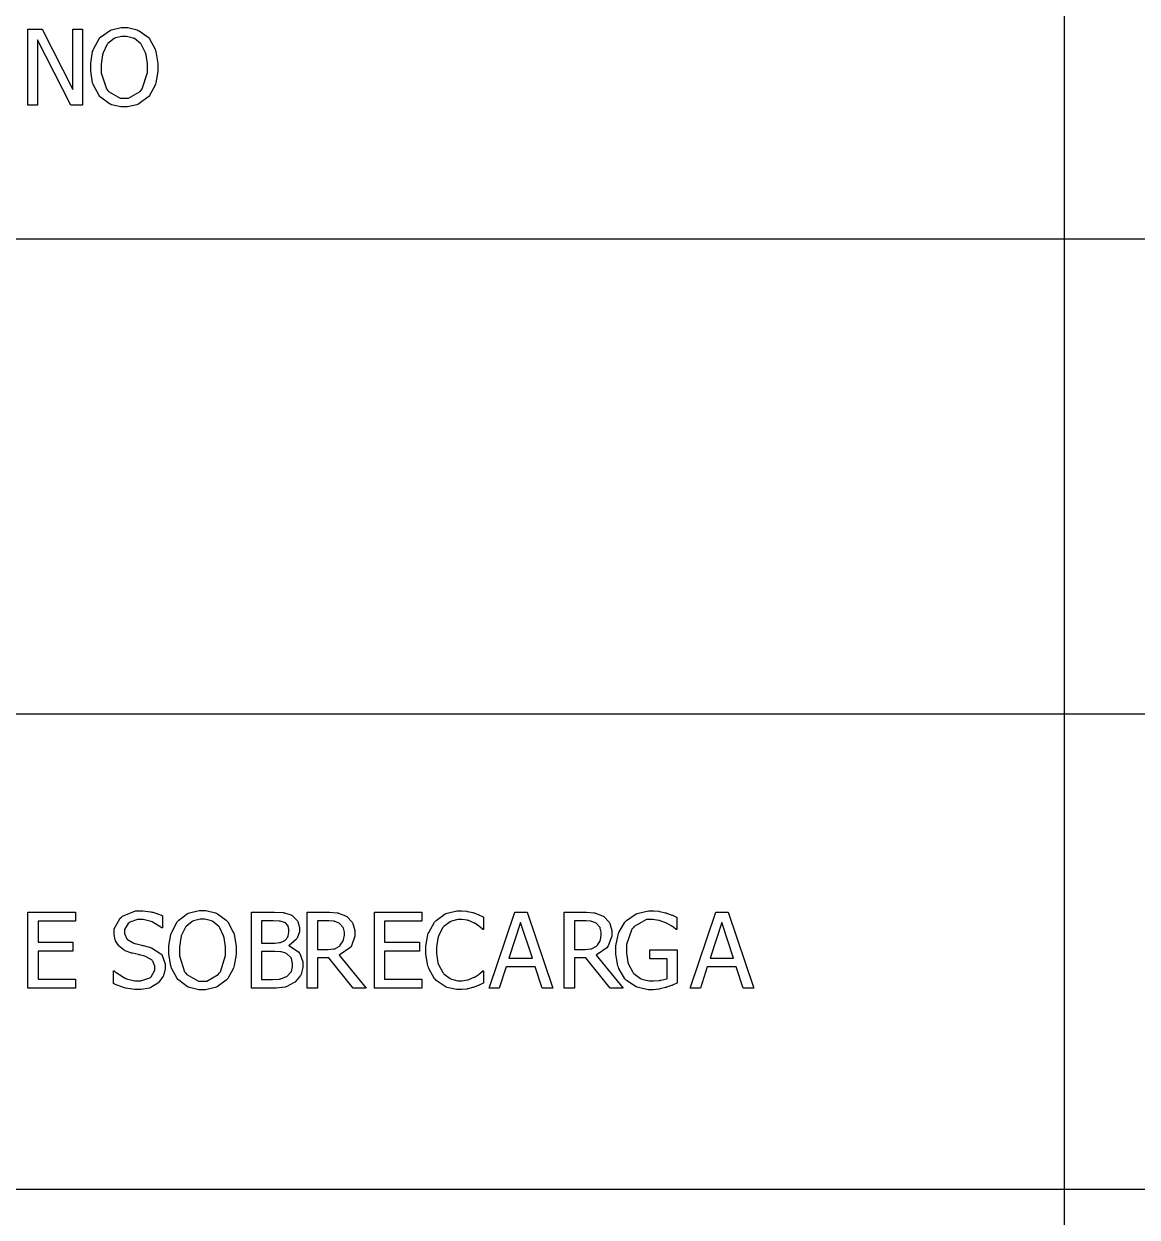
# Model space of a CAD drawing. Header units: millimetres. Extents: x 1974 to 2099, y 1386 to 1555.
# Drawn here: x 2081.661 to 2084.135, y 1476.079 to 1478.731 of the extents above; entities that cross this region are included whole.
import ezdxf

# ---------------------------------------------------------------- set-up
doc = ezdxf.new("R2010")
doc.units = ezdxf.units.MM
doc.layers.add('TEXTO', color=4, linetype='Continuous')

msp = doc.modelspace()

# ---------------------------------------------------------------- linework, layer by layer
at = {"layer": 'TEXTO', "color": 0}
for p, q in [((2083.9733, 1489.868), (2083.9733, 1472.9723)), ((2081.67, 1478.5497), (2081.67, 1478.7186)), ((2081.67, 1478.7186), (2081.7018, 1478.7186)), ((2081.7018, 1478.7186), (2081.7698, 1478.5848)), ((2081.7698, 1478.5848), (2081.7698, 1478.7186)), ((2081.7698, 1478.7186), (2081.7908, 1478.7186)), ((2081.7908, 1478.7186), (2081.7908, 1478.5497)), ((2081.7908, 1478.7186), (2081.7908, 1478.7186)), ((2081.8312, 1478.7012), (2081.8509, 1478.7153)), ((2081.8509, 1478.7153), (2081.8532, 1478.7162)), ((2081.8532, 1478.7162), (2081.8555, 1478.7172)), ((2081.8555, 1478.7172), (2081.8768, 1478.7221)), ((2081.8768, 1478.7221), (2081.884, 1478.7221)), ((2081.884, 1478.7221), (2081.8917, 1478.7221)), ((2081.8917, 1478.7221), (2081.9127, 1478.7172)), ((2081.9127, 1478.7172), (2081.915, 1478.7161)), ((2081.915, 1478.7161), (2081.9173, 1478.7151)), ((2081.9173, 1478.7151), (2081.9368, 1478.701)), ((2081.7655, 1478.5497), (2081.6909, 1478.6953)), ((2081.6909, 1478.6953), (2081.6909, 1478.5497)), ((2081.8155, 1478.6743), (2081.828, 1478.6972)), ((2081.828, 1478.6972), (2081.8296, 1478.6992)), ((2081.8296, 1478.6992), (2081.8312, 1478.7012)), ((2081.8454, 1478.6839), (2081.8368, 1478.6658)), ((2081.8465, 1478.6853), (2081.8454, 1478.6839)), ((2081.8477, 1478.6867), (2081.8465, 1478.6853)), ((2081.8612, 1478.6977), (2081.8477, 1478.6867)), ((2081.8627, 1478.6984), (2081.8612, 1478.6977)), ((2081.8642, 1478.6992), (2081.8627, 1478.6984)), ((2081.8788, 1478.7027), (2081.8642, 1478.6992)), ((2081.8841, 1478.7027), (2081.8788, 1478.7027)), ((2081.8889, 1478.7027), (2081.8841, 1478.7027)), ((2081.9037, 1478.6991), (2081.8889, 1478.7027)), ((2081.9053, 1478.6983), (2081.9037, 1478.6991)), ((2081.9069, 1478.6977), (2081.9053, 1478.6983)), ((2081.9204, 1478.6867), (2081.9069, 1478.6977)), ((2081.9215, 1478.6853), (2081.9204, 1478.6867)), ((2081.9225, 1478.6839), (2081.9215, 1478.6853)), ((2081.931, 1478.666), (2081.9225, 1478.6839)), ((2081.9368, 1478.701), (2081.9384, 1478.6992)), ((2081.9384, 1478.6992), (2081.9399, 1478.6974)), ((2081.9384, 1478.6992), (2081.9384, 1478.6992)), ((2081.9399, 1478.6974), (2081.9525, 1478.6744)), ((2081.8093, 1478.6435), (2081.8137, 1478.6689)), ((2081.8137, 1478.6689), (2081.8146, 1478.6715)), ((2081.8146, 1478.6715), (2081.8155, 1478.6743)), ((2081.8357, 1478.6615), (2081.8327, 1478.641)), ((2081.8362, 1478.6636), (2081.8357, 1478.6615)), ((2081.8368, 1478.6658), (2081.8362, 1478.6636)), ((2081.9317, 1478.6638), (2081.931, 1478.666)), ((2081.9323, 1478.6617), (2081.9317, 1478.6638)), ((2081.9354, 1478.6415), (2081.9323, 1478.6617)), ((2081.9525, 1478.6744), (2081.9534, 1478.6717)), ((2081.9534, 1478.6717), (2081.9543, 1478.6689)), ((2081.9543, 1478.6689), (2081.9587, 1478.6428)), ((2081.8093, 1478.6341), (2081.8093, 1478.6435)), ((2081.8093, 1478.6256), (2081.8093, 1478.6341)), ((2081.8327, 1478.641), (2081.8327, 1478.6341)), ((2081.8327, 1478.6341), (2081.8327, 1478.6214)), ((2081.9354, 1478.6341), (2081.9354, 1478.6415)), ((2081.9354, 1478.6222), (2081.9354, 1478.6341)), ((2081.9354, 1478.6341), (2081.9354, 1478.6341)), ((2081.9587, 1478.6428), (2081.9587, 1478.6341)), ((2081.9587, 1478.6341), (2081.9587, 1478.6249)), ((2081.8136, 1478.5997), (2081.8093, 1478.6256)), ((2081.8327, 1478.6214), (2081.8443, 1478.5862)), ((2081.9237, 1478.5862), (2081.9354, 1478.6222)), ((2081.9587, 1478.6249), (2081.9544, 1478.5998)), ((2081.8145, 1478.5968), (2081.8136, 1478.5997)), ((2081.8154, 1478.5942), (2081.8145, 1478.5968)), ((2081.8279, 1478.5711), (2081.8154, 1478.5942)), ((2081.8443, 1478.5862), (2081.8467, 1478.5832)), ((2081.8467, 1478.5832), (2081.8489, 1478.5802)), ((2081.8489, 1478.5802), (2081.8752, 1478.5657)), ((2081.8934, 1478.5657), (2081.9191, 1478.5802)), ((2081.9191, 1478.5802), (2081.9214, 1478.5832)), ((2081.9214, 1478.5832), (2081.9237, 1478.5862)), ((2081.9527, 1478.5942), (2081.94, 1478.5711)), ((2081.9535, 1478.5969), (2081.9527, 1478.5942)), ((2081.9544, 1478.5998), (2081.9535, 1478.5969)), ((2081.6909, 1478.5497), (2081.67, 1478.5497)), ((2081.7908, 1478.5497), (2081.7655, 1478.5497)), ((2081.8296, 1478.5692), (2081.8279, 1478.5711)), ((2081.8312, 1478.5673), (2081.8296, 1478.5692)), ((2081.8508, 1478.5529), (2081.8312, 1478.5673)), ((2081.8531, 1478.5519), (2081.8508, 1478.5529)), ((2081.8553, 1478.5509), (2081.8531, 1478.5519)), ((2081.8762, 1478.5462), (2081.8553, 1478.5509)), ((2081.8752, 1478.5657), (2081.8841, 1478.5657)), ((2081.8841, 1478.5657), (2081.8934, 1478.5657)), ((2081.912, 1478.5509), (2081.8909, 1478.5462)), ((2081.9143, 1478.5517), (2081.912, 1478.5509)), ((2081.9166, 1478.5527), (2081.9143, 1478.5517)), ((2081.9366, 1478.5673), (2081.9166, 1478.5527)), ((2081.9384, 1478.5692), (2081.9366, 1478.5673)), ((2081.94, 1478.5711), (2081.9384, 1478.5692)), ((2081.884, 1478.5462), (2081.8762, 1478.5462)), ((2081.8909, 1478.5462), (2081.884, 1478.5462)), ((2098.7779, 1478.2522), (2069.8934, 1478.2522)), ((2098.7779, 1477.1963), (2069.8934, 1477.1963)), ((2081.6699, 1476.5877), (2081.6699, 1476.7566)), ((2081.6699, 1476.7566), (2081.7755, 1476.7566)), ((2081.7755, 1476.7566), (2081.7755, 1476.7366)), ((2081.8747, 1476.7435), (2081.8775, 1476.7457)), ((2081.8775, 1476.7457), (2081.8801, 1476.7481)), ((2081.8801, 1476.7481), (2081.9087, 1476.7596)), ((2081.9087, 1476.7596), (2081.9183, 1476.7596)), ((2081.9183, 1476.7596), (2081.925, 1476.7596)), ((2081.925, 1476.7596), (2081.943, 1476.7573)), ((2081.943, 1476.7573), (2081.9451, 1476.7568)), ((2081.9451, 1476.7568), (2081.9471, 1476.7564)), ((2081.9471, 1476.7564), (2081.9668, 1476.7496)), ((2081.9668, 1476.7496), (2081.9686, 1476.7487)), ((2081.9686, 1476.7487), (2081.9686, 1476.7219)), ((2082.0051, 1476.7391), (2082.0246, 1476.7533)), ((2082.0246, 1476.7533), (2082.027, 1476.7543)), ((2082.027, 1476.7543), (2082.0292, 1476.7552)), ((2082.0292, 1476.7552), (2082.0507, 1476.7601)), ((2082.0507, 1476.7601), (2082.0579, 1476.7601)), ((2082.0579, 1476.7601), (2082.0656, 1476.7601)), ((2082.0656, 1476.7601), (2082.0865, 1476.7551)), ((2082.0865, 1476.7551), (2082.0889, 1476.7541)), ((2082.0889, 1476.7541), (2082.0911, 1476.7531)), ((2082.0911, 1476.7531), (2082.1106, 1476.739)), ((2082.1666, 1476.5877), (2082.1666, 1476.7566)), ((2082.1666, 1476.7566), (2082.2114, 1476.7566)), ((2082.2114, 1476.7566), (2082.2181, 1476.7566)), ((2082.2181, 1476.7566), (2082.2369, 1476.7556)), ((2082.2369, 1476.7556), (2082.2384, 1476.7554)), ((2082.2384, 1476.7554), (2082.2399, 1476.7552)), ((2082.2399, 1476.7552), (2082.2543, 1476.7506)), ((2082.2543, 1476.7506), (2082.2557, 1476.7498)), ((2082.2557, 1476.7498), (2082.2572, 1476.749)), ((2082.2572, 1476.749), (2082.2682, 1476.7383)), ((2082.2908, 1476.5877), (2082.2908, 1476.7566)), ((2082.2908, 1476.7566), (2082.3344, 1476.7566)), ((2082.3344, 1476.7566), (2082.3404, 1476.7566)), ((2082.3404, 1476.7566), (2082.3571, 1476.7552)), ((2082.3571, 1476.7552), (2082.3587, 1476.7549)), ((2082.3587, 1476.7549), (2082.3603, 1476.7547)), ((2082.3603, 1476.7547), (2082.3759, 1476.7485)), ((2082.3759, 1476.7485), (2082.3774, 1476.7476)), ((2082.3774, 1476.7476), (2082.3788, 1476.7467)), ((2082.3788, 1476.7467), (2082.3905, 1476.7346)), ((2082.4398, 1476.5877), (2082.4398, 1476.7566)), ((2082.4398, 1476.7566), (2082.5454, 1476.7566)), ((2082.5454, 1476.7566), (2082.5454, 1476.7366)), ((2082.5771, 1476.7383), (2082.5971, 1476.7527)), ((2082.5971, 1476.7527), (2082.5994, 1476.7537)), ((2082.5994, 1476.7537), (2082.6017, 1476.7547)), ((2082.6017, 1476.7547), (2082.6232, 1476.7596)), ((2082.6232, 1476.7596), (2082.6304, 1476.7596)), ((2082.6304, 1476.7596), (2082.6344, 1476.7596)), ((2082.6344, 1476.7596), (2082.6451, 1476.7586)), ((2082.6451, 1476.7586), (2082.6463, 1476.7584)), ((2082.6463, 1476.7584), (2082.6475, 1476.7582)), ((2082.6475, 1476.7582), (2082.659, 1476.7556)), ((2082.659, 1476.7556), (2082.6601, 1476.7552)), ((2082.6601, 1476.7552), (2082.661, 1476.7549)), ((2082.661, 1476.7549), (2082.6703, 1476.7515)), ((2082.6703, 1476.7515), (2082.6713, 1476.751)), ((2082.6713, 1476.751), (2082.6722, 1476.7506)), ((2082.6722, 1476.7506), (2082.6816, 1476.7459)), ((2082.6816, 1476.7459), (2082.6826, 1476.7453)), ((2082.6826, 1476.7453), (2082.6826, 1476.7183)), ((2082.6947, 1476.5877), (2082.7517, 1476.7566)), ((2082.7517, 1476.7566), (2082.7794, 1476.7566)), ((2082.7794, 1476.7566), (2082.8363, 1476.5877)), ((2082.862, 1476.5877), (2082.862, 1476.7566)), ((2082.862, 1476.7566), (2082.9055, 1476.7566)), ((2082.9055, 1476.7566), (2082.9115, 1476.7566)), ((2082.9115, 1476.7566), (2082.9282, 1476.7552)), ((2082.9282, 1476.7552), (2082.9299, 1476.7549)), ((2082.9299, 1476.7549), (2082.9315, 1476.7547)), ((2082.9315, 1476.7547), (2082.9469, 1476.7485)), ((2082.9469, 1476.7485), (2082.9485, 1476.7476)), ((2082.9485, 1476.7476), (2082.95, 1476.7467)), ((2082.95, 1476.7467), (2082.9617, 1476.7346)), ((2083.0004, 1476.7383), (2083.0216, 1476.7526)), ((2083.0216, 1476.7526), (2083.0242, 1476.7536)), ((2083.0242, 1476.7536), (2083.0266, 1476.7547)), ((2083.0266, 1476.7547), (2083.0495, 1476.7596)), ((2083.0495, 1476.7596), (2083.0572, 1476.7596)), ((2083.0572, 1476.7596), (2083.0612, 1476.7596)), ((2083.0612, 1476.7596), (2083.0721, 1476.7586)), ((2083.0721, 1476.7586), (2083.0734, 1476.7584)), ((2083.0734, 1476.7584), (2083.0747, 1476.7582)), ((2083.0747, 1476.7582), (2083.0872, 1476.7553)), ((2083.0872, 1476.7553), (2083.0885, 1476.7549)), ((2083.0885, 1476.7549), (2083.0894, 1476.7547)), ((2083.0894, 1476.7547), (2083.0999, 1476.7509)), ((2083.0999, 1476.7509), (2083.1011, 1476.7503)), ((2083.1011, 1476.7503), (2083.1022, 1476.7498)), ((2083.1022, 1476.7498), (2083.1116, 1476.7455)), ((2083.1116, 1476.7455), (2083.1124, 1476.7452)), ((2083.1124, 1476.7452), (2083.1124, 1476.718)), ((2083.1417, 1476.5877), (2083.1987, 1476.7566)), ((2083.1987, 1476.7566), (2083.2264, 1476.7566)), ((2083.2264, 1476.7566), (2083.2833, 1476.5877)), ((2081.7755, 1476.7366), (2081.6923, 1476.7366)), ((2081.6923, 1476.7366), (2081.6923, 1476.6903)), ((2081.8614, 1476.7199), (2081.8747, 1476.7435)), ((2081.8614, 1476.7113), (2081.8614, 1476.7199)), ((2081.8928, 1476.7318), (2081.8848, 1476.7183)), ((2081.8945, 1476.7329), (2081.8928, 1476.7318)), ((2081.896, 1476.7342), (2081.8945, 1476.7329)), ((2081.9133, 1476.7402), (2081.896, 1476.7342)), ((2081.9197, 1476.7402), (2081.9133, 1476.7402)), ((2081.9258, 1476.7402), (2081.9197, 1476.7402)), ((2081.944, 1476.7357), (2081.9258, 1476.7402)), ((2081.9461, 1476.7348), (2081.944, 1476.7357)), ((2081.9482, 1476.7339), (2081.9461, 1476.7348)), ((2081.9655, 1476.7231), (2081.9482, 1476.7339)), ((2081.9668, 1476.7219), (2081.9655, 1476.7231)), ((2081.9686, 1476.7219), (2081.9668, 1476.7219)), ((2081.9894, 1476.7123), (2082.0018, 1476.7352)), ((2082.0018, 1476.7352), (2082.0035, 1476.7372)), ((2082.0035, 1476.7372), (2082.0051, 1476.7391)), ((2082.0192, 1476.7219), (2082.0107, 1476.7038)), ((2082.0204, 1476.7232), (2082.0192, 1476.7219)), ((2082.0215, 1476.7248), (2082.0204, 1476.7232)), ((2082.035, 1476.7357), (2082.0215, 1476.7248)), ((2082.0366, 1476.7364), (2082.035, 1476.7357)), ((2082.038, 1476.7372), (2082.0366, 1476.7364)), ((2082.0526, 1476.7407), (2082.038, 1476.7372)), ((2082.0579, 1476.7407), (2082.0526, 1476.7407)), ((2082.0628, 1476.7407), (2082.0579, 1476.7407)), ((2082.0775, 1476.7371), (2082.0628, 1476.7407)), ((2082.0792, 1476.7363), (2082.0775, 1476.7371)), ((2082.0807, 1476.7356), (2082.0792, 1476.7363)), ((2082.0942, 1476.7247), (2082.0807, 1476.7356)), ((2082.0954, 1476.7232), (2082.0942, 1476.7247)), ((2082.0964, 1476.7219), (2082.0954, 1476.7232)), ((2082.1049, 1476.704), (2082.0964, 1476.7219)), ((2082.1106, 1476.739), (2082.1122, 1476.7372)), ((2082.1122, 1476.7372), (2082.1138, 1476.7353)), ((2082.1122, 1476.7372), (2082.1122, 1476.7372)), ((2082.1138, 1476.7353), (2082.1263, 1476.7124)), ((2082.2106, 1476.7374), (2082.1891, 1476.7374)), ((2082.1891, 1476.7374), (2082.1891, 1476.6879)), ((2082.2149, 1476.7374), (2082.2106, 1476.7374)), ((2082.2279, 1476.7369), (2082.2149, 1476.7374)), ((2082.2291, 1476.7367), (2082.2279, 1476.7369)), ((2082.2302, 1476.7366), (2082.2291, 1476.7367)), ((2082.2403, 1476.7336), (2082.2302, 1476.7366)), ((2082.2413, 1476.733), (2082.2403, 1476.7336)), ((2082.242, 1476.7326), (2082.2413, 1476.733)), ((2082.2474, 1476.7267), (2082.242, 1476.7326)), ((2082.2479, 1476.7259), (2082.2474, 1476.7267)), ((2082.2481, 1476.7253), (2082.2479, 1476.7259)), ((2082.2499, 1476.718), (2082.2481, 1476.7253)), ((2082.2682, 1476.7383), (2082.2691, 1476.737)), ((2082.2691, 1476.737), (2082.2697, 1476.7357)), ((2082.2697, 1476.7357), (2082.2731, 1476.7228)), ((2082.2731, 1476.7228), (2082.2731, 1476.7185)), ((2082.2731, 1476.7185), (2082.2731, 1476.7131)), ((2082.3356, 1476.7373), (2082.3133, 1476.7373)), ((2082.3133, 1476.7373), (2082.3133, 1476.6735)), ((2082.3392, 1476.7373), (2082.3356, 1476.7373)), ((2082.3502, 1476.7363), (2082.3392, 1476.7373)), ((2082.3513, 1476.736), (2082.3502, 1476.7363)), ((2082.3523, 1476.7358), (2082.3513, 1476.736)), ((2082.3616, 1476.732), (2082.3523, 1476.7358)), ((2082.3624, 1476.7315), (2082.3616, 1476.732)), ((2082.3633, 1476.7309), (2082.3624, 1476.7315)), ((2082.37, 1476.7231), (2082.3633, 1476.7309)), ((2082.3705, 1476.7222), (2082.37, 1476.7231)), ((2082.3709, 1476.7213), (2082.3705, 1476.7222)), ((2082.3731, 1476.7123), (2082.3709, 1476.7213)), ((2082.3905, 1476.7346), (2082.3913, 1476.733)), ((2082.3913, 1476.733), (2082.3922, 1476.7316)), ((2082.3922, 1476.7316), (2082.3966, 1476.7159)), ((2082.5454, 1476.7366), (2082.4623, 1476.7366)), ((2082.4623, 1476.7366), (2082.4623, 1476.6903)), ((2082.5607, 1476.7116), (2082.5737, 1476.7345)), ((2082.5737, 1476.7345), (2082.5755, 1476.7364)), ((2082.5755, 1476.7364), (2082.5771, 1476.7383)), ((2082.5916, 1476.7217), (2082.5824, 1476.7035)), ((2082.5928, 1476.723), (2082.5916, 1476.7217)), ((2082.594, 1476.7245), (2082.5928, 1476.723)), ((2082.6081, 1476.7353), (2082.594, 1476.7245)), ((2082.6097, 1476.736), (2082.6081, 1476.7353)), ((2082.6113, 1476.7368), (2082.6097, 1476.736)), ((2082.6251, 1476.7405), (2082.6113, 1476.7368)), ((2082.6302, 1476.7405), (2082.6251, 1476.7405)), ((2082.6343, 1476.7405), (2082.6302, 1476.7405)), ((2082.6465, 1476.7385), (2082.6343, 1476.7405)), ((2082.6477, 1476.7382), (2082.6465, 1476.7385)), ((2082.649, 1476.7379), (2082.6477, 1476.7382)), ((2082.6607, 1476.733), (2082.649, 1476.7379)), ((2082.6618, 1476.7324), (2082.6607, 1476.733)), ((2082.6629, 1476.7319), (2082.6618, 1476.7324)), ((2082.6724, 1476.7255), (2082.6629, 1476.7319)), ((2082.6732, 1476.7248), (2082.6724, 1476.7255)), ((2082.6739, 1476.7242), (2082.6732, 1476.7248)), ((2082.6803, 1476.7188), (2082.6739, 1476.7242)), ((2082.6808, 1476.7183), (2082.6803, 1476.7188)), ((2082.765, 1476.7337), (2082.7389, 1476.6541)), ((2082.7911, 1476.6541), (2082.765, 1476.7337)), ((2082.9067, 1476.7373), (2082.8845, 1476.7373)), ((2082.8845, 1476.7373), (2082.8845, 1476.6735)), ((2082.9103, 1476.7373), (2082.9067, 1476.7373)), ((2082.9213, 1476.7363), (2082.9103, 1476.7373)), ((2082.9224, 1476.736), (2082.9213, 1476.7363)), ((2082.9235, 1476.7358), (2082.9224, 1476.736)), ((2082.9327, 1476.732), (2082.9235, 1476.7358)), ((2082.9336, 1476.7315), (2082.9327, 1476.732)), ((2082.9344, 1476.7309), (2082.9336, 1476.7315)), ((2082.9411, 1476.7231), (2082.9344, 1476.7309)), ((2082.9417, 1476.7222), (2082.9411, 1476.7231)), ((2082.942, 1476.7213), (2082.9417, 1476.7222)), ((2082.9443, 1476.7123), (2082.942, 1476.7213)), ((2082.9617, 1476.7346), (2082.9626, 1476.733)), ((2082.9626, 1476.733), (2082.9633, 1476.7316)), ((2082.9633, 1476.7316), (2082.9677, 1476.7159)), ((2082.9832, 1476.7116), (2082.9969, 1476.7347)), ((2082.9969, 1476.7347), (2082.9988, 1476.7365)), ((2082.9988, 1476.7365), (2083.0004, 1476.7383)), ((2083.0124, 1476.7188), (2083, 1476.6845)), ((2083.0149, 1476.7219), (2083.0124, 1476.7188)), ((2083.0175, 1476.725), (2083.0149, 1476.7219)), ((2083.0445, 1476.7402), (2083.0175, 1476.725)), ((2083.0544, 1476.7402), (2083.0445, 1476.7402)), ((2083.0588, 1476.7402), (2083.0544, 1476.7402)), ((2083.0719, 1476.7383), (2083.0588, 1476.7402)), ((2083.0734, 1476.738), (2083.0719, 1476.7383)), ((2083.0749, 1476.7376), (2083.0734, 1476.738)), ((2083.088, 1476.7329), (2083.0749, 1476.7376)), ((2083.0891, 1476.7323), (2083.088, 1476.7329)), ((2083.0906, 1476.7318), (2083.0891, 1476.7323)), ((2083.101, 1476.7256), (2083.0906, 1476.7318)), ((2083.1018, 1476.7251), (2083.101, 1476.7256)), ((2083.1025, 1476.7246), (2083.1018, 1476.7251)), ((2083.1097, 1476.7187), (2083.1025, 1476.7246)), ((2083.1104, 1476.718), (2083.1097, 1476.7187)), ((2083.212, 1476.7337), (2083.1859, 1476.6541)), ((2083.2381, 1476.6541), (2083.212, 1476.7337)), ((2081.8614, 1476.7073), (2081.8614, 1476.7113)), ((2081.8639, 1476.6952), (2081.8614, 1476.7073)), ((2081.8644, 1476.6939), (2081.8639, 1476.6952)), ((2081.8648, 1476.6926), (2081.8644, 1476.6939)), ((2081.8716, 1476.6818), (2081.8648, 1476.6926)), ((2081.8848, 1476.7183), (2081.8848, 1476.7137)), ((2081.8848, 1476.7137), (2081.8848, 1476.7094)), ((2081.8848, 1476.7094), (2081.8895, 1476.6976)), ((2081.8895, 1476.6976), (2081.8904, 1476.6965)), ((2081.8904, 1476.6965), (2081.8914, 1476.6956)), ((2081.8914, 1476.6956), (2081.9051, 1476.6878)), ((2081.9831, 1476.6815), (2081.9876, 1476.7069)), ((2081.9876, 1476.7069), (2081.9884, 1476.7095)), ((2081.9884, 1476.7095), (2081.9894, 1476.7123)), ((2082.0095, 1476.6995), (2082.0065, 1476.679)), ((2082.0101, 1476.7016), (2082.0095, 1476.6995)), ((2082.0107, 1476.7038), (2082.0101, 1476.7016)), ((2082.1055, 1476.7018), (2082.1049, 1476.704)), ((2082.1062, 1476.6997), (2082.1055, 1476.7018)), ((2082.1091, 1476.6796), (2082.1062, 1476.6997)), ((2082.1263, 1476.7124), (2082.1272, 1476.7096)), ((2082.1272, 1476.7096), (2082.128, 1476.7069)), ((2082.128, 1476.7069), (2082.1325, 1476.6808)), ((2082.2309, 1476.6893), (2082.2395, 1476.6929)), ((2082.2395, 1476.6929), (2082.2405, 1476.6935)), ((2082.2405, 1476.6935), (2082.2413, 1476.6941)), ((2082.2413, 1476.6941), (2082.2473, 1476.7013)), ((2082.2473, 1476.7013), (2082.2477, 1476.7022)), ((2082.2477, 1476.7022), (2082.2479, 1476.703)), ((2082.2479, 1476.703), (2082.2499, 1476.7123)), ((2082.2499, 1476.7153), (2082.2499, 1476.718)), ((2082.2499, 1476.7123), (2082.2499, 1476.7153)), ((2082.2499, 1476.7153), (2082.2499, 1476.7153)), ((2082.2659, 1476.6956), (2082.2514, 1476.6833)), ((2082.2669, 1476.6971), (2082.2659, 1476.6956)), ((2082.2679, 1476.6988), (2082.2669, 1476.6971)), ((2082.2731, 1476.7131), (2082.2679, 1476.6988)), ((2082.3642, 1476.6832), (2082.3704, 1476.6926)), ((2082.3704, 1476.6926), (2082.3708, 1476.6936)), ((2082.3708, 1476.6936), (2082.3712, 1476.6948)), ((2082.3712, 1476.6948), (2082.3731, 1476.7056)), ((2082.3731, 1476.7091), (2082.3731, 1476.7123)), ((2082.3731, 1476.7056), (2082.3731, 1476.7091)), ((2082.3731, 1476.7091), (2082.3731, 1476.7091)), ((2082.3966, 1476.703), (2082.3887, 1476.6818)), ((2082.3966, 1476.7159), (2082.3966, 1476.7107)), ((2082.3966, 1476.7107), (2082.3966, 1476.703)), ((2082.5545, 1476.6813), (2082.5588, 1476.7063)), ((2082.5588, 1476.7063), (2082.5598, 1476.709)), ((2082.5598, 1476.709), (2082.5607, 1476.7116)), ((2082.581, 1476.6992), (2082.5777, 1476.6788)), ((2082.5817, 1476.7013), (2082.581, 1476.6992)), ((2082.5824, 1476.7035), (2082.5817, 1476.7013)), ((2082.6826, 1476.7183), (2082.6808, 1476.7183)), ((2082.9355, 1476.6832), (2082.9415, 1476.6926)), ((2082.9415, 1476.6926), (2082.9419, 1476.6936)), ((2082.9419, 1476.6936), (2082.9423, 1476.6948)), ((2082.9423, 1476.6948), (2082.9443, 1476.7056)), ((2082.9443, 1476.7091), (2082.9443, 1476.7123)), ((2082.9443, 1476.7056), (2082.9443, 1476.7091)), ((2082.9443, 1476.7091), (2082.9443, 1476.7091)), ((2082.9677, 1476.703), (2082.9598, 1476.6818)), ((2082.9677, 1476.7159), (2082.9677, 1476.7107)), ((2082.9677, 1476.7107), (2082.9677, 1476.703)), ((2082.9766, 1476.6815), (2082.9814, 1476.7062)), ((2082.9814, 1476.7062), (2082.9824, 1476.7089)), ((2082.9824, 1476.7089), (2082.9832, 1476.7116)), ((2083.1124, 1476.718), (2083.1104, 1476.718)), ((2081.6923, 1476.6903), (2081.7698, 1476.6903)), ((2081.7698, 1476.6703), (2081.6923, 1476.6703)), ((2081.6923, 1476.6703), (2081.6923, 1476.6077)), ((2081.7698, 1476.6903), (2081.7698, 1476.6703)), ((2081.8724, 1476.6808), (2081.8716, 1476.6818)), ((2081.8733, 1476.68), (2081.8724, 1476.6808)), ((2081.8835, 1476.6722), (2081.8733, 1476.68)), ((2081.8847, 1476.6716), (2081.8835, 1476.6722)), ((2081.8858, 1476.671), (2081.8847, 1476.6716)), ((2081.8989, 1476.6662), (2081.8858, 1476.671)), ((2081.9004, 1476.6658), (2081.8989, 1476.6662)), ((2081.9019, 1476.6654), (2081.9004, 1476.6658)), ((2081.9155, 1476.6622), (2081.9019, 1476.6654)), ((2081.9051, 1476.6878), (2081.9069, 1476.6872)), ((2081.9069, 1476.6872), (2081.9081, 1476.6869)), ((2081.9081, 1476.6869), (2081.9227, 1476.6833)), ((2081.9227, 1476.6833), (2081.9245, 1476.6829)), ((2081.9245, 1476.6829), (2081.9261, 1476.6825)), ((2081.9261, 1476.6825), (2081.9404, 1476.6788)), ((2081.9404, 1476.6788), (2081.9415, 1476.6784)), ((2081.9415, 1476.6784), (2081.9444, 1476.6775)), ((2081.9444, 1476.6775), (2081.9656, 1476.6641)), ((2081.9831, 1476.6721), (2081.9831, 1476.6815)), ((2081.9831, 1476.6636), (2081.9831, 1476.6721)), ((2082.0065, 1476.679), (2082.0065, 1476.6721)), ((2082.0065, 1476.6721), (2082.0065, 1476.6594)), ((2082.1091, 1476.6721), (2082.1091, 1476.6796)), ((2082.1091, 1476.6602), (2082.1091, 1476.6721)), ((2082.1091, 1476.6721), (2082.1091, 1476.6721)), ((2082.1325, 1476.6808), (2082.1325, 1476.6721)), ((2082.1325, 1476.6721), (2082.1325, 1476.6629)), ((2082.1891, 1476.6879), (2082.2146, 1476.6879)), ((2082.2146, 1476.6693), (2082.1891, 1476.6693)), ((2082.1891, 1476.6693), (2082.1891, 1476.6068)), ((2082.2146, 1476.6879), (2082.2184, 1476.6879)), ((2082.2188, 1476.6693), (2082.2146, 1476.6693)), ((2082.2184, 1476.6879), (2082.2292, 1476.6889)), ((2082.2314, 1476.6686), (2082.2188, 1476.6693)), ((2082.2292, 1476.6889), (2082.2301, 1476.6891)), ((2082.2301, 1476.6891), (2082.2309, 1476.6893)), ((2082.2325, 1476.6684), (2082.2314, 1476.6686)), ((2082.2334, 1476.6683), (2082.2325, 1476.6684)), ((2082.2432, 1476.6653), (2082.2334, 1476.6683)), ((2082.2514, 1476.6833), (2082.2495, 1476.6824)), ((2082.2495, 1476.6824), (2082.2495, 1476.6815)), ((2082.2495, 1476.6815), (2082.252, 1476.6808)), ((2082.252, 1476.6808), (2082.2715, 1476.6684)), ((2082.2715, 1476.6684), (2082.2729, 1476.6666)), ((2082.2729, 1476.6666), (2082.2743, 1476.6648)), ((2082.3133, 1476.6735), (2082.3331, 1476.6735)), ((2082.3331, 1476.6735), (2082.3373, 1476.6735)), ((2082.3373, 1476.6735), (2082.349, 1476.675)), ((2082.349, 1476.675), (2082.3504, 1476.6752)), ((2082.3504, 1476.6752), (2082.3517, 1476.6755)), ((2082.3517, 1476.6755), (2082.3625, 1476.6814)), ((2082.3625, 1476.6814), (2082.3635, 1476.6823)), ((2082.3635, 1476.6823), (2082.3642, 1476.6832)), ((2082.3855, 1476.6776), (2082.3642, 1476.6622)), ((2082.3872, 1476.6797), (2082.3855, 1476.6776)), ((2082.3887, 1476.6818), (2082.3872, 1476.6797)), ((2082.4623, 1476.6903), (2082.5398, 1476.6903)), ((2082.5398, 1476.6703), (2082.4623, 1476.6703)), ((2082.4623, 1476.6703), (2082.4623, 1476.6077)), ((2082.5398, 1476.6903), (2082.5398, 1476.6703)), ((2082.5545, 1476.672), (2082.5545, 1476.6813)), ((2082.5545, 1476.6633), (2082.5545, 1476.672)), ((2082.5777, 1476.6788), (2082.5777, 1476.672)), ((2082.5777, 1476.672), (2082.5777, 1476.6645)), ((2082.8845, 1476.6735), (2082.9042, 1476.6735)), ((2082.9042, 1476.6735), (2082.9084, 1476.6735)), ((2082.9084, 1476.6735), (2082.9202, 1476.675)), ((2082.9202, 1476.675), (2082.9215, 1476.6752)), ((2082.9215, 1476.6752), (2082.9228, 1476.6755)), ((2082.9228, 1476.6755), (2082.9338, 1476.6814)), ((2082.9338, 1476.6814), (2082.9347, 1476.6823)), ((2082.9347, 1476.6823), (2082.9355, 1476.6832)), ((2082.9567, 1476.6776), (2082.9353, 1476.6622)), ((2082.9583, 1476.6797), (2082.9567, 1476.6776)), ((2082.9598, 1476.6818), (2082.9583, 1476.6797)), ((2082.9766, 1476.6723), (2082.9766, 1476.6815)), ((2082.9766, 1476.6635), (2082.9766, 1476.6723)), ((2083, 1476.6845), (2083, 1476.673)), ((2083, 1476.673), (2083, 1476.6656)), ((2083, 1476.6656), (2083.0032, 1476.6454)), ((2083.0518, 1476.6529), (2083.0518, 1476.6727)), ((2083.0518, 1476.6727), (2083.113, 1476.6727)), ((2083.113, 1476.6727), (2083.113, 1476.5989)), ((2081.9166, 1476.6619), (2081.9155, 1476.6622)), ((2081.9176, 1476.6617), (2081.9166, 1476.6619)), ((2081.9294, 1476.6585), (2081.9176, 1476.6617)), ((2081.9308, 1476.6581), (2081.9294, 1476.6585)), ((2081.9325, 1476.6576), (2081.9308, 1476.6581)), ((2081.9459, 1476.6498), (2081.9325, 1476.6576)), ((2081.9468, 1476.6487), (2081.9459, 1476.6498)), ((2081.9475, 1476.6476), (2081.9468, 1476.6487)), ((2081.9518, 1476.6364), (2081.9475, 1476.6476)), ((2081.9656, 1476.6641), (2081.967, 1476.6623)), ((2081.967, 1476.6623), (2081.9684, 1476.6606)), ((2081.9684, 1476.6606), (2081.9751, 1476.642)), ((2081.9751, 1476.642), (2081.9751, 1476.6358)), ((2081.9875, 1476.6377), (2081.9831, 1476.6636)), ((2082.0065, 1476.6594), (2082.0182, 1476.6242)), ((2082.0976, 1476.6242), (2082.1091, 1476.6602)), ((2082.1325, 1476.6629), (2082.1282, 1476.6378)), ((2082.2441, 1476.6648), (2082.2432, 1476.6653)), ((2082.2454, 1476.6641), (2082.2441, 1476.6648)), ((2082.2546, 1476.6554), (2082.2454, 1476.6641)), ((2082.255, 1476.6543), (2082.2546, 1476.6554)), ((2082.2555, 1476.6534), (2082.255, 1476.6543)), ((2082.2577, 1476.6426), (2082.2555, 1476.6534)), ((2082.2577, 1476.6386), (2082.2577, 1476.6426)), ((2082.2743, 1476.6648), (2082.2812, 1476.6459)), ((2082.2812, 1476.6459), (2082.2812, 1476.6395)), ((2082.2812, 1476.6395), (2082.2812, 1476.634)), ((2082.2812, 1476.6395), (2082.2812, 1476.6395)), ((2082.339, 1476.6548), (2082.3133, 1476.6548)), ((2082.3133, 1476.6548), (2082.3133, 1476.5877)), ((2082.3925, 1476.5877), (2082.339, 1476.6548)), ((2082.3642, 1476.6622), (2082.3615, 1476.6611)), ((2082.3615, 1476.6611), (2082.4216, 1476.5877)), ((2082.3615, 1476.6611), (2082.3615, 1476.6611)), ((2082.559, 1476.637), (2082.5545, 1476.6633)), ((2082.5777, 1476.6645), (2082.5812, 1476.6441)), ((2082.5812, 1476.6441), (2082.582, 1476.642)), ((2082.582, 1476.642), (2082.5826, 1476.64)), ((2082.5826, 1476.64), (2082.5922, 1476.6223)), ((2082.7389, 1476.6541), (2082.7911, 1476.6541)), ((2082.7389, 1476.6541), (2082.7389, 1476.6541)), ((2082.9101, 1476.6548), (2082.8845, 1476.6548)), ((2082.8845, 1476.6548), (2082.8845, 1476.5877)), ((2082.9636, 1476.5877), (2082.9101, 1476.6548)), ((2082.9353, 1476.6622), (2082.9327, 1476.6611)), ((2082.9327, 1476.6611), (2082.9928, 1476.5877)), ((2082.9327, 1476.6611), (2082.9327, 1476.6611)), ((2082.9813, 1476.637), (2082.9766, 1476.6635)), ((2083.0032, 1476.6454), (2083.0039, 1476.6433)), ((2083.0039, 1476.6433), (2083.0046, 1476.6411)), ((2083.0046, 1476.6411), (2083.0142, 1476.6232)), ((2083.0908, 1476.6529), (2083.0518, 1476.6529)), ((2083.0908, 1476.6092), (2083.0908, 1476.6529)), ((2083.1859, 1476.6541), (2083.2381, 1476.6541)), ((2083.1859, 1476.6541), (2083.1859, 1476.6541)), ((2081.8602, 1476.5978), (2081.8602, 1476.6259)), ((2081.8602, 1476.6259), (2081.8617, 1476.6259)), ((2081.8617, 1476.6259), (2081.8636, 1476.6242)), ((2081.8636, 1476.6242), (2081.8845, 1476.6107)), ((2081.9422, 1476.6118), (2081.9437, 1476.6131)), ((2081.9437, 1476.6131), (2081.9518, 1476.6275)), ((2081.9518, 1476.6322), (2081.9518, 1476.6364)), ((2081.9518, 1476.6275), (2081.9518, 1476.6322)), ((2081.9704, 1476.6147), (2081.961, 1476.6011)), ((2081.9711, 1476.6162), (2081.9704, 1476.6147)), ((2081.9718, 1476.6179), (2081.9711, 1476.6162)), ((2081.9751, 1476.631), (2081.9718, 1476.6179)), ((2081.9751, 1476.6358), (2081.9751, 1476.631)), ((2081.9884, 1476.6348), (2081.9875, 1476.6377)), ((2081.9892, 1476.6321), (2081.9884, 1476.6348)), ((2082.0017, 1476.6091), (2081.9892, 1476.6321)), ((2082.0182, 1476.6242), (2082.0205, 1476.6212)), ((2082.0205, 1476.6212), (2082.0228, 1476.6182)), ((2082.0228, 1476.6182), (2082.0491, 1476.6036)), ((2082.0672, 1476.6036), (2082.0929, 1476.6182)), ((2082.0929, 1476.6182), (2082.0952, 1476.6212)), ((2082.0952, 1476.6212), (2082.0976, 1476.6242)), ((2082.1265, 1476.6322), (2082.1139, 1476.6091)), ((2082.1273, 1476.6349), (2082.1265, 1476.6322)), ((2082.1282, 1476.6378), (2082.1273, 1476.6349)), ((2082.232, 1476.6085), (2082.2445, 1476.6133)), ((2082.2445, 1476.6133), (2082.2455, 1476.614)), ((2082.2455, 1476.614), (2082.2466, 1476.6148)), ((2082.2466, 1476.6148), (2082.2543, 1476.6232)), ((2082.2543, 1476.6232), (2082.2548, 1476.6241)), ((2082.2548, 1476.6241), (2082.2553, 1476.625)), ((2082.2553, 1476.625), (2082.2577, 1476.6352)), ((2082.2577, 1476.6352), (2082.2577, 1476.6386)), ((2082.2577, 1476.6386), (2082.2577, 1476.6386)), ((2082.2755, 1476.6157), (2082.2648, 1476.6024)), ((2082.2764, 1476.6173), (2082.2755, 1476.6157)), ((2082.2772, 1476.6189), (2082.2764, 1476.6173)), ((2082.2812, 1476.634), (2082.2772, 1476.6189)), ((2082.56, 1476.6342), (2082.559, 1476.637)), ((2082.5609, 1476.6315), (2082.56, 1476.6342)), ((2082.5738, 1476.6086), (2082.5609, 1476.6315)), ((2082.5922, 1476.6223), (2082.5935, 1476.6209)), ((2082.5935, 1476.6209), (2082.5946, 1476.6195)), ((2082.5946, 1476.6195), (2082.6084, 1476.609)), ((2082.6618, 1476.6119), (2082.663, 1476.6124)), ((2082.663, 1476.6124), (2082.6639, 1476.613)), ((2082.6639, 1476.613), (2082.673, 1476.619)), ((2082.673, 1476.619), (2082.6737, 1476.6196)), ((2082.6737, 1476.6196), (2082.6744, 1476.6203)), ((2082.6744, 1476.6203), (2082.6803, 1476.6255)), ((2082.6803, 1476.6255), (2082.6808, 1476.6259)), ((2082.6808, 1476.6259), (2082.6826, 1476.6259)), ((2082.6826, 1476.6259), (2082.6826, 1476.5991)), ((2082.7327, 1476.6348), (2082.7174, 1476.5877)), ((2082.7973, 1476.6348), (2082.7327, 1476.6348)), ((2082.8125, 1476.5877), (2082.7973, 1476.6348)), ((2082.9823, 1476.6342), (2082.9813, 1476.637)), ((2082.9831, 1476.6315), (2082.9823, 1476.6342)), ((2082.9967, 1476.6084), (2082.9831, 1476.6315)), ((2083.0142, 1476.6232), (2083.0154, 1476.6217)), ((2083.0154, 1476.6217), (2083.0166, 1476.6203)), ((2083.0166, 1476.6203), (2083.0311, 1476.6091)), ((2083.1798, 1476.6348), (2083.1645, 1476.5877)), ((2083.2443, 1476.6348), (2083.1798, 1476.6348)), ((2083.2596, 1476.5877), (2083.2443, 1476.6348)), ((2081.7755, 1476.5877), (2081.6699, 1476.5877)), ((2081.6923, 1476.6077), (2081.7755, 1476.6077)), ((2081.7755, 1476.6077), (2081.7755, 1476.5877)), ((2081.7755, 1476.5877), (2081.7755, 1476.5877)), ((2081.8621, 1476.5969), (2081.8602, 1476.5978)), ((2081.8822, 1476.5891), (2081.8621, 1476.5969)), ((2081.8845, 1476.5884), (2081.8822, 1476.5891)), ((2081.8845, 1476.6107), (2081.887, 1476.6097)), ((2081.8866, 1476.5878), (2081.8845, 1476.5884)), ((2081.9078, 1476.5846), (2081.8866, 1476.5878)), ((2081.887, 1476.6097), (2081.8893, 1476.6088)), ((2081.8893, 1476.6088), (2081.9078, 1476.604)), ((2081.9078, 1476.604), (2081.914, 1476.604)), ((2081.914, 1476.604), (2081.921, 1476.604)), ((2081.921, 1476.604), (2081.9405, 1476.6105)), ((2081.9397, 1476.588), (2081.9216, 1476.5846)), ((2081.9414, 1476.5886), (2081.9397, 1476.588)), ((2081.9405, 1476.6105), (2081.9422, 1476.6118)), ((2081.943, 1476.5892), (2081.9414, 1476.5886)), ((2081.9585, 1476.5987), (2081.943, 1476.5892)), ((2081.9599, 1476.5999), (2081.9585, 1476.5987)), ((2081.961, 1476.6011), (2081.9599, 1476.5999)), ((2082.0034, 1476.6072), (2082.0017, 1476.6091)), ((2082.0049, 1476.6053), (2082.0034, 1476.6072)), ((2082.0246, 1476.5909), (2082.0049, 1476.6053)), ((2082.027, 1476.5899), (2082.0246, 1476.5909)), ((2082.0292, 1476.589), (2082.027, 1476.5899)), ((2082.05, 1476.5842), (2082.0292, 1476.589)), ((2082.0491, 1476.6036), (2082.0579, 1476.6036)), ((2082.0579, 1476.6036), (2082.0672, 1476.6036)), ((2082.0859, 1476.5889), (2082.0648, 1476.5842)), ((2082.0882, 1476.5897), (2082.0859, 1476.5889)), ((2082.0904, 1476.5907), (2082.0882, 1476.5897)), ((2082.1105, 1476.6053), (2082.0904, 1476.5907)), ((2082.1122, 1476.6072), (2082.1105, 1476.6053)), ((2082.1139, 1476.6091), (2082.1122, 1476.6072)), ((2082.2151, 1476.5877), (2082.1666, 1476.5877)), ((2082.1891, 1476.6068), (2082.2073, 1476.6068)), ((2082.2073, 1476.6068), (2082.2132, 1476.6068)), ((2082.2132, 1476.6068), (2082.2291, 1476.608)), ((2082.2215, 1476.5877), (2082.2151, 1476.5877)), ((2082.2414, 1476.5903), (2082.2215, 1476.5877)), ((2082.2291, 1476.608), (2082.2306, 1476.6082)), ((2082.2306, 1476.6082), (2082.232, 1476.6085)), ((2082.2432, 1476.5908), (2082.2414, 1476.5903)), ((2082.245, 1476.5914), (2082.2432, 1476.5908)), ((2082.2619, 1476.6002), (2082.245, 1476.5914)), ((2082.2636, 1476.6014), (2082.2619, 1476.6002)), ((2082.2648, 1476.6024), (2082.2636, 1476.6014)), ((2082.3133, 1476.5877), (2082.2908, 1476.5877)), ((2082.4216, 1476.5877), (2082.3925, 1476.5877)), ((2082.5454, 1476.5877), (2082.4398, 1476.5877)), ((2082.4623, 1476.6077), (2082.5454, 1476.6077)), ((2082.5454, 1476.6077), (2082.5454, 1476.5877)), ((2082.5454, 1476.5877), (2082.5454, 1476.5877)), ((2082.5756, 1476.6067), (2082.5738, 1476.6086)), ((2082.5773, 1476.6049), (2082.5756, 1476.6067)), ((2082.5973, 1476.5912), (2082.5773, 1476.6049)), ((2082.5997, 1476.5902), (2082.5973, 1476.5912)), ((2082.6019, 1476.5893), (2082.5997, 1476.5902)), ((2082.6225, 1476.5846), (2082.6019, 1476.5893)), ((2082.6084, 1476.609), (2082.61, 1476.6083)), ((2082.61, 1476.6083), (2082.6116, 1476.6076)), ((2082.6116, 1476.6076), (2082.6256, 1476.604)), ((2082.6256, 1476.604), (2082.6302, 1476.604)), ((2082.6302, 1476.604), (2082.6346, 1476.604)), ((2082.6346, 1476.604), (2082.6468, 1476.606)), ((2082.6464, 1476.5859), (2082.6453, 1476.5857)), ((2082.6475, 1476.5861), (2082.6464, 1476.5859)), ((2082.6468, 1476.606), (2082.6482, 1476.6064)), ((2082.6588, 1476.5892), (2082.6475, 1476.5861)), ((2082.6482, 1476.6064), (2082.6496, 1476.6068)), ((2082.6496, 1476.6068), (2082.6618, 1476.6119)), ((2082.6601, 1476.5895), (2082.6588, 1476.5892)), ((2082.6613, 1476.5899), (2082.6601, 1476.5895)), ((2082.6713, 1476.5937), (2082.6613, 1476.5899)), ((2082.6721, 1476.5941), (2082.6713, 1476.5937)), ((2082.6729, 1476.5946), (2082.6721, 1476.5941)), ((2082.6816, 1476.5987), (2082.6729, 1476.5946)), ((2082.6826, 1476.5991), (2082.6816, 1476.5987)), ((2082.7174, 1476.5877), (2082.6947, 1476.5877)), ((2082.7174, 1476.5877), (2082.7174, 1476.5877)), ((2082.8363, 1476.5877), (2082.8125, 1476.5877)), ((2082.8845, 1476.5877), (2082.862, 1476.5877)), ((2082.9928, 1476.5877), (2082.9636, 1476.5877)), ((2082.9985, 1476.6064), (2082.9967, 1476.6084)), ((2083.0003, 1476.6046), (2082.9985, 1476.6064)), ((2083.0216, 1476.5908), (2083.0003, 1476.6046)), ((2083.0242, 1476.5898), (2083.0216, 1476.5908)), ((2083.0266, 1476.589), (2083.0242, 1476.5898)), ((2083.0487, 1476.5844), (2083.0266, 1476.589)), ((2083.0311, 1476.6091), (2083.0329, 1476.6084)), ((2083.0329, 1476.6084), (2083.0346, 1476.6077)), ((2083.0346, 1476.6077), (2083.0506, 1476.6038)), ((2083.0506, 1476.6038), (2083.056, 1476.6038)), ((2083.056, 1476.6038), (2083.0606, 1476.6038)), ((2083.0606, 1476.6038), (2083.0734, 1476.6049)), ((2083.0742, 1476.5859), (2083.0732, 1476.5857)), ((2083.0734, 1476.6049), (2083.0749, 1476.6052)), ((2083.0866, 1476.589), (2083.0742, 1476.5859)), ((2083.0749, 1476.6052), (2083.0765, 1476.6054)), ((2083.0765, 1476.6054), (2083.0897, 1476.6088)), ((2083.0881, 1476.5893), (2083.0866, 1476.589)), ((2083.0891, 1476.5896), (2083.0881, 1476.5893)), ((2083.1003, 1476.5935), (2083.0891, 1476.5896)), ((2083.0897, 1476.6088), (2083.0908, 1476.6092)), ((2083.1016, 1476.594), (2083.1003, 1476.5935)), ((2083.1027, 1476.5946), (2083.1016, 1476.594)), ((2083.1122, 1476.5986), (2083.1027, 1476.5946)), ((2083.113, 1476.5989), (2083.1122, 1476.5986)), ((2083.1645, 1476.5877), (2083.1417, 1476.5877)), ((2083.1645, 1476.5877), (2083.1645, 1476.5877)), ((2083.2833, 1476.5877), (2083.2596, 1476.5877)), ((2081.9157, 1476.5846), (2081.9078, 1476.5846)), ((2081.9216, 1476.5846), (2081.9157, 1476.5846)), ((2081.9157, 1476.5846), (2081.9157, 1476.5846)), ((2082.0579, 1476.5842), (2082.05, 1476.5842)), ((2082.0648, 1476.5842), (2082.0579, 1476.5842)), ((2082.6301, 1476.5846), (2082.6225, 1476.5846)), ((2082.6339, 1476.5846), (2082.6301, 1476.5846)), ((2082.6301, 1476.5846), (2082.6301, 1476.5846)), ((2082.6453, 1476.5857), (2082.6339, 1476.5846)), ((2083.057, 1476.5844), (2083.0487, 1476.5844)), ((2083.0606, 1476.5844), (2083.057, 1476.5844)), ((2083.057, 1476.5844), (2083.057, 1476.5844)), ((2083.072, 1476.5855), (2083.0606, 1476.5844)), ((2083.0732, 1476.5857), (2083.072, 1476.5855)), ((2098.7779, 1476.1403), (2069.8934, 1476.1403))]:
    msp.add_line(p, q, dxfattribs=at)

doc.saveas('drawing.dxf')
